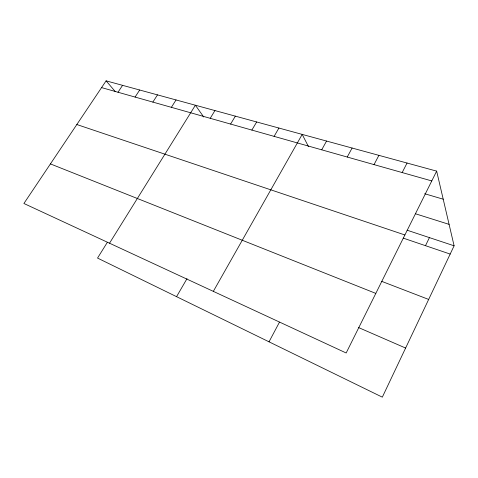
<?xml version="1.0" encoding="UTF-8"?>
<svg xmlns="http://www.w3.org/2000/svg" width="478" height="478" viewBox="0 0 478 478"><rect width="100%" height="100%" fill="white"/><g stroke="black" fill="none" stroke-linecap="round" stroke-linejoin="round"><path stroke-width="0.72" d="M436.653 171.124L346.162 352.985L23.9 203.485L106.104 80.842L436.653 171.124L454.1 245.8L382.322 397.158L97.536 258.072L107.383 242.28M425.498 245.686L429.423 237.614M402.165 172.564L407.047 163.04M374.023 164.605L378.899 155.35M269.024 341.824L279.469 322.166M347.237 157.035L352.101 148.031M321.712 149.817L326.558 141.058M213.325 291.365L302.192 134.402L308.465 146.567M274.103 136.361L278.913 128.044M176.555 296.665L187.012 278.65M251.87 130.082L256.656 121.968M230.599 124.065L235.355 116.148M210.218 118.305L214.951 110.573M109.522 243.206L195.383 105.226L203.712 116.973M171.375 107.329L176.047 99.944M152.858 102.095L157.495 94.877M135.083 97.07L139.684 90.013M118 92.242L122.565 85.341M101.581 87.599L431.771 180.929M424.691 193.733L443.214 199.201M415.34 213.726L449.093 224.367M407.142 230.217L454.1 245.8M76.827 124.525L404.884 234.967M403.211 238.11L450.174 254.075M381.695 281.351L428.664 299.437M50.429 163.906L375.81 293.396M358.637 327.597L405.607 348.05M106.104 80.842L115.18 91.477"/></g></svg>
